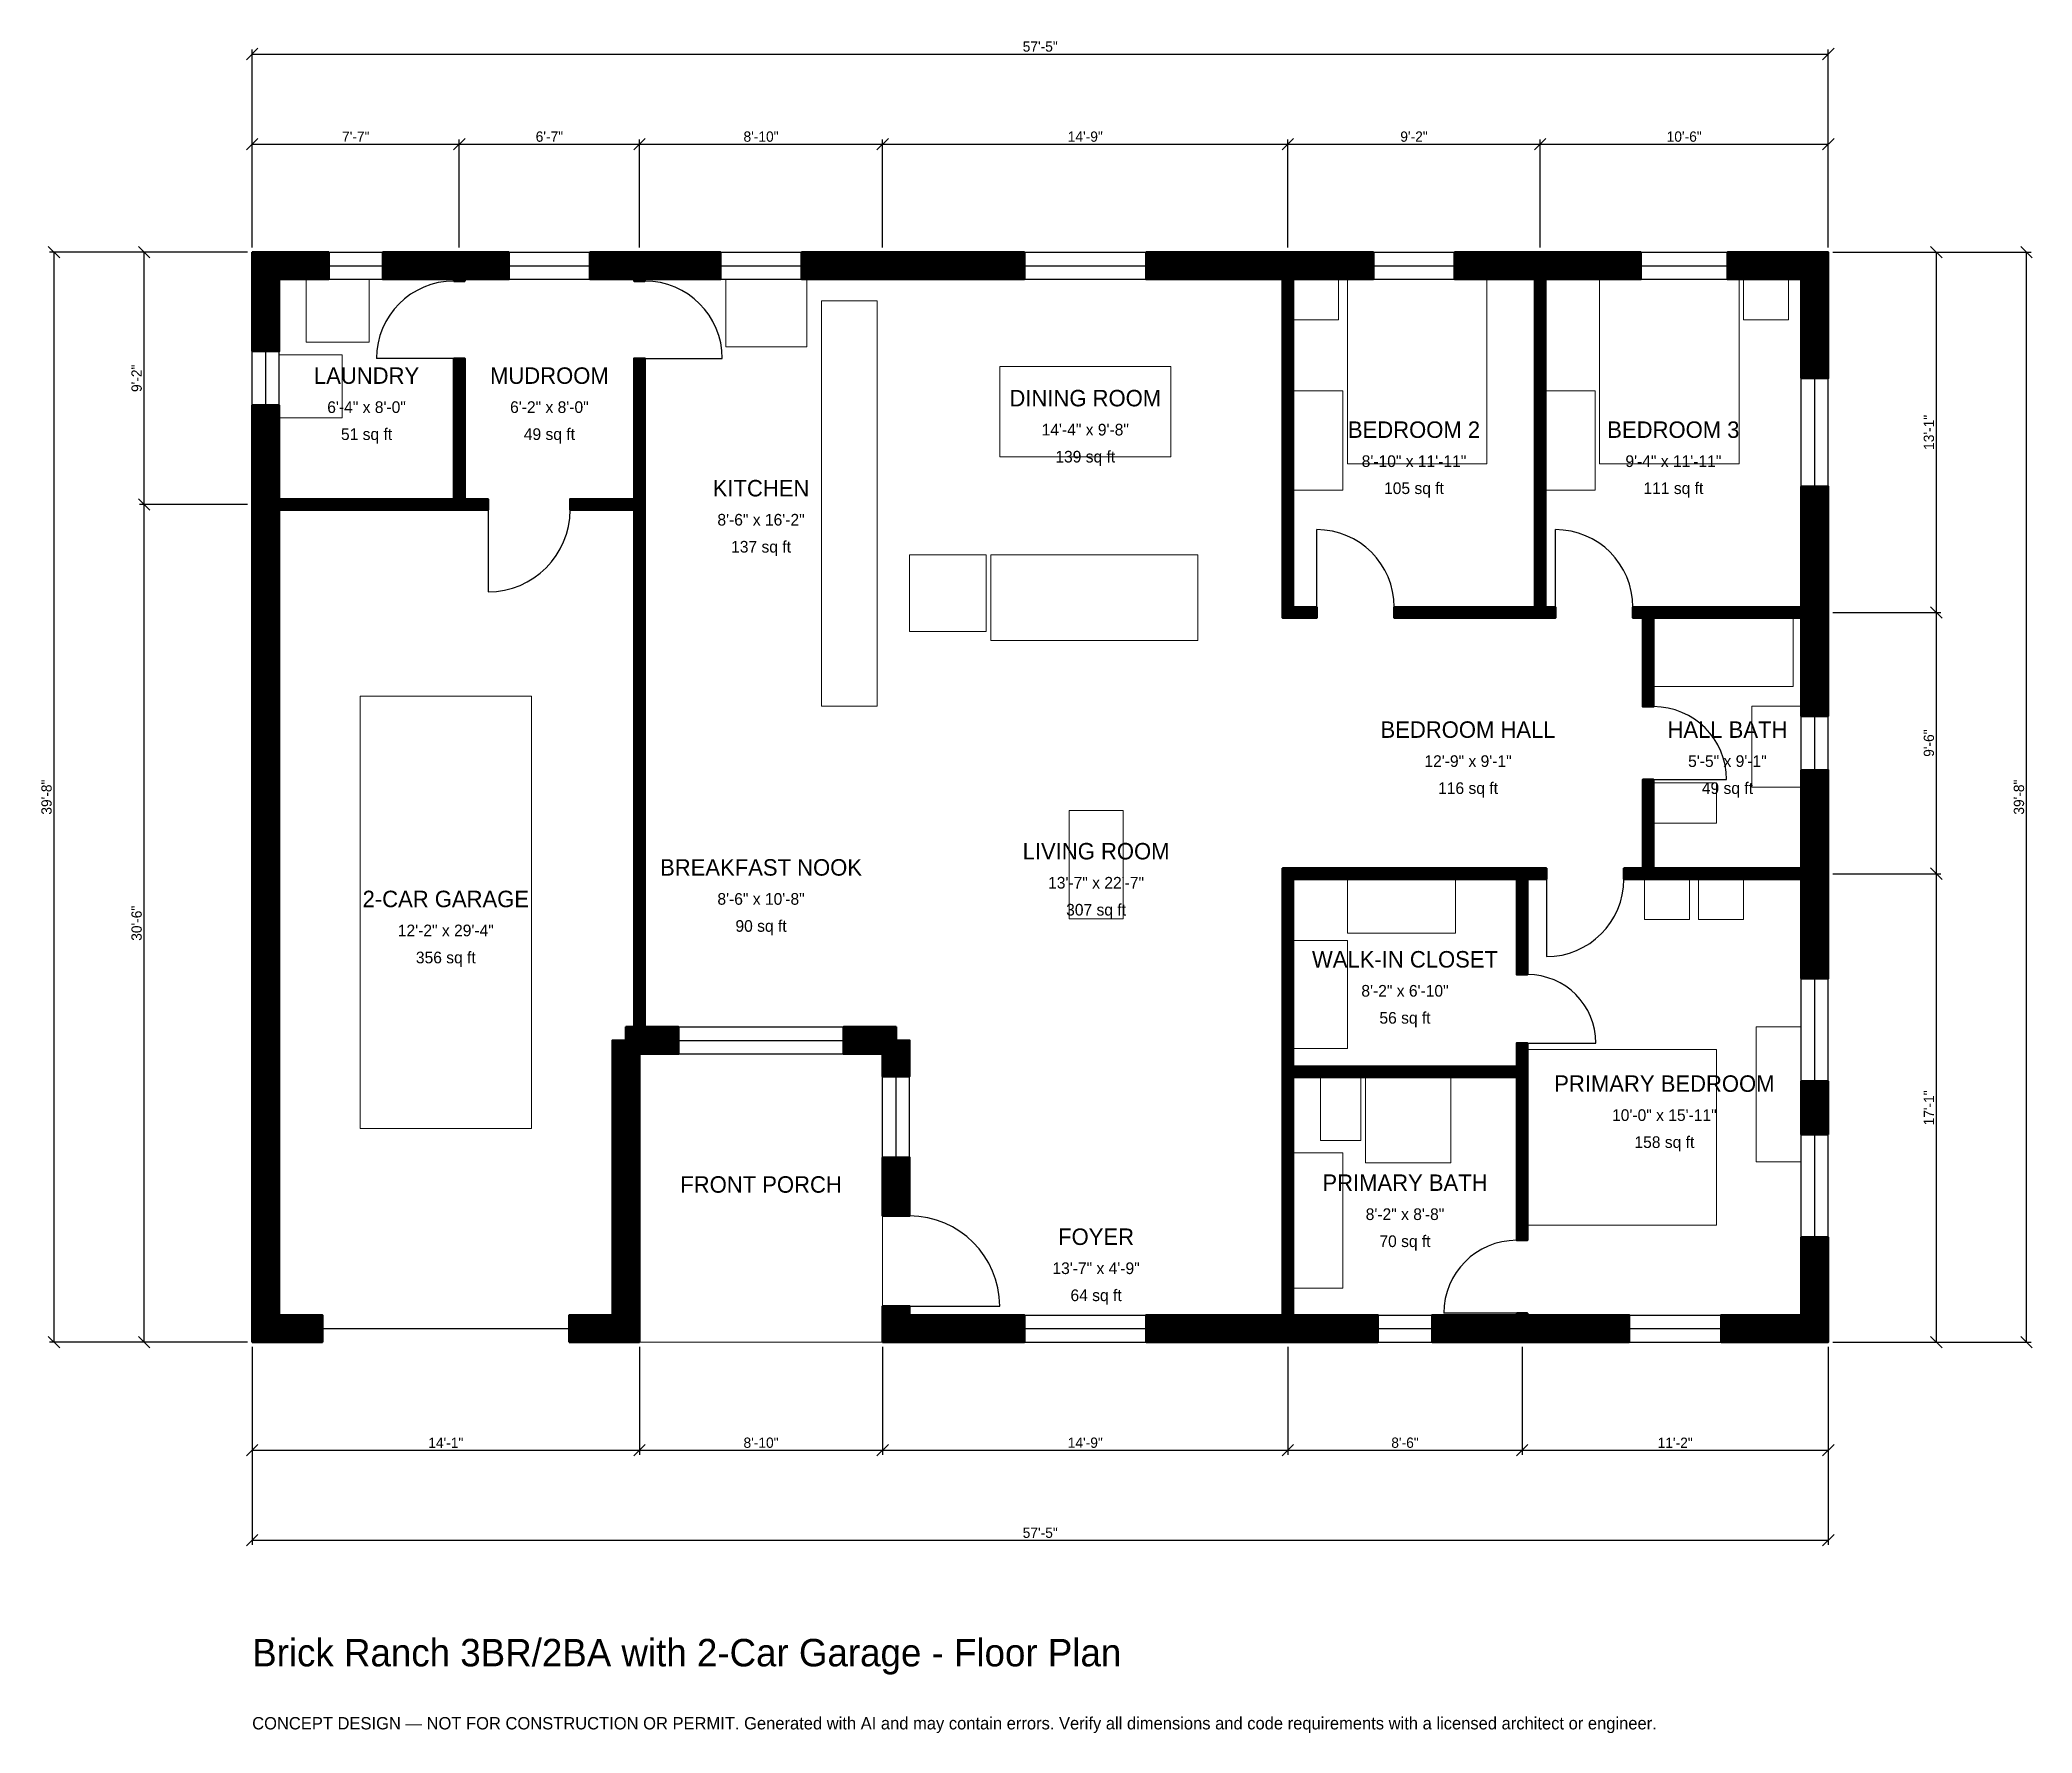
# Model space of a CAD drawing. Header units: inches. Extents: x -93 to 778, y -171 to 569.
import ezdxf
from ezdxf.enums import TextEntityAlignment as Align

# ---------------------------------------------------------------- set-up
doc = ezdxf.new("R2010")
doc.units = ezdxf.units.IN
doc.header["$MEASUREMENT"] = 0
doc.linetypes.add('DASHED', pattern=[0.6, 0.5, -0.1])
for name, color, linetype, lineweight in [('A-ANNO-DIMS', 1, 'Continuous', 13), ('A-ANNO-TEXT', 7, 'Continuous', 18), ('A-AREA-IDEN', 7, 'Continuous', 18), ('A-DOOR', 2, 'Continuous', 25), ('A-FLOR-FIXT', 9, 'Continuous', 13), ('A-FURN', 9, 'Continuous', 13), ('A-GLAZ', 4, 'Continuous', 25), ('A-SITE-PAVE', 8, 'Continuous', 13), ('A-WALL', 7, 'Continuous', 50), ('A-WALL-PATT', 8, 'Continuous', 13)]:
    doc.layers.add(name, color=color, linetype=linetype, lineweight=lineweight)
doc.dimstyles.new('PLAN', dxfattribs={"dimtxt": 4.5, "dimasz": 3, "dimexe": 2, "dimexo": 2, "dimgap": 1, "dimtad": 1, "dimdec": 0, "dimlunit": 4, "dimtsz": 2.5, "dimcen": 2.5, "dimclrd": 1, "dimclre": 1, "dimazin": 3, "dimtfac": 1, "dimtmove": 0, "dimatfit": 3})

msp = doc.modelspace()

# ---------------------------------------------------------------- hatches: boundary and pattern name
at = {"layer": 'A-WALL-PATT'}
h = msp.add_hatch(dxfattribs=at)
h.set_pattern_fill('ANSI31', color=8, scale=0.8)
h.paths.add_polyline_path([(138.5827, 0), (138.5827, 11.811), (157.4803, 11.811), (157.4803, 131.8898), (163.3858, 131.8898), (163.3858, 137.7953), (166.9291, 137.7953), (166.9291, 265.3543), (166.9291, 270.0787), (166.9291, 363.7795), (138.9764, 363.7795), (138.9764, 368.5039), (166.9291, 368.5039), (166.9291, 429.9213), (171.6535, 429.9213), (171.6535, 368.5039), (171.6535, 363.7795), (171.6535, 270.0787), (171.6535, 265.3543), (171.6535, 137.7953), (186.4173, 137.7953), (186.4173, 125.9843), (171.6535, 125.9843), (171.6535, 125.9842), (169.2914, 125.9842), (169.2914, 123.622), (169.2913, 123.622), (169.2913, 11.811), (169.2914, 11.811), (169.2914, 0), (169.2913, 0), (169.2913, 0), (157.4803, 0), (157.4803, 0), (138.5827, 0)])
h.paths.add_polyline_path([(11.811, 0), (11.811, 0), (0, 0), (0, 0), (0, 0), (0, 0), (0, 11.811), (0, 11.811), (0, 360.2362), (0, 363.7795), (0, 363.7795), (0, 368.5039), (0, 368.5039), (0, 372.0472), (0, 409.4488), (11.811, 409.4488), (11.811, 372.0472), (11.811, 368.5039), (88.189, 368.5039), (88.189, 429.9213), (92.9134, 429.9213), (92.9134, 368.5039), (103.1496, 368.5039), (103.1496, 363.7795), (92.9134, 363.7795), (88.189, 363.7795), (11.811, 363.7795), (11.811, 360.2362), (11.811, 11.811), (30.7087, 11.811), (30.7087, 0), (11.811, 0)])
h.paths.add_polyline_path([(0, 464.5669), (0, 464.5669), (0, 476.378), (0, 476.378), (0, 476.378), (0, 476.378), (11.811, 476.378), (11.811, 476.378), (33.4646, 476.378), (33.4646, 464.5669), (11.811, 464.5669), (11.811, 433.0709), (0, 433.0709), (0, 464.5669)])
h.paths.add_polyline_path([(84.6457, 476.378), (88.189, 476.378), (88.189, 476.378), (92.9134, 476.378), (92.9134, 476.378), (96.4567, 476.378), (112.2047, 476.378), (112.2047, 464.5669), (96.4567, 464.5669), (92.9134, 464.5669), (92.9134, 463.7795), (88.189, 463.7795), (88.189, 464.5669), (84.6457, 464.5669), (57.0866, 464.5669), (57.0866, 476.378), (84.6457, 476.378)])
h.paths.add_polyline_path([(166.9291, 476.378), (166.9291, 476.378), (171.6535, 476.378), (171.6535, 476.378), (175.1969, 476.378), (175.1969, 476.378), (204.7244, 476.378), (204.7244, 464.5669), (171.6535, 464.5669), (171.6535, 463.7795), (166.9291, 463.7795), (166.9291, 464.5669), (163.3858, 464.5669), (163.3858, 464.5669), (147.6378, 464.5669), (147.6378, 476.378), (166.9291, 476.378)])
h.paths.add_polyline_path([(269.685, 476.378), (269.685, 476.378), (337.5984, 476.378), (337.5984, 464.5669), (281.4961, 464.5669), (281.4961, 464.5669), (240.1575, 464.5669), (240.1575, 476.378), (269.685, 476.378)])
h.paths.add_polyline_path([(450.3937, 476.378), (450.3937, 476.378), (455.1181, 476.378), (455.1181, 476.378), (458.6614, 476.378), (458.6614, 476.378), (490.1575, 476.378), (490.1575, 464.5669), (455.1181, 464.5669), (455.1181, 348.8189), (455.1181, 344.0945), (455.1181, 321.2598), (465.3543, 321.2598), (465.3543, 316.5354), (455.1181, 316.5354), (450.3937, 316.5354), (450.3937, 321.2598), (450.3937, 344.0945), (450.3937, 348.8189), (450.3937, 464.5669), (446.8504, 464.5669), (446.8504, 464.5669), (390.748, 464.5669), (390.748, 476.378), (450.3937, 476.378)])
h.paths.add_polyline_path([(557.0866, 476.378), (560.6299, 476.378), (560.6299, 476.378), (565.3543, 476.378), (565.3543, 476.378), (568.8976, 476.378), (607.0866, 476.378), (607.0866, 464.5669), (568.8976, 464.5669), (565.3543, 464.5669), (565.3543, 321.2598), (569.685, 321.2598), (569.685, 316.5354), (565.3543, 316.5354), (560.6299, 316.5354), (499.2126, 316.5354), (499.2126, 321.2598), (560.6299, 321.2598), (560.6299, 464.5669), (557.0866, 464.5669), (525.5906, 464.5669), (525.5906, 476.378), (557.0866, 476.378)])
h.paths.add_polyline_path([(677.1654, 476.378), (677.1654, 476.378), (688.9764, 476.378), (688.9764, 476.378), (688.9764, 476.378), (688.9764, 464.5669), (688.9764, 464.5669), (688.9764, 421.2598), (677.1654, 421.2598), (677.1654, 464.5669), (644.8819, 464.5669), (644.8819, 476.378), (677.1654, 476.378)])
h.paths.add_polyline_path([(688.9764, 324.8031), (688.9764, 321.2598), (688.9764, 321.2598), (688.9764, 316.5354), (688.9764, 316.5354), (688.9764, 312.9921), (688.9764, 273.622), (677.1654, 273.622), (677.1654, 312.9921), (677.1654, 316.5354), (612.5984, 316.5354), (612.5984, 277.7559), (607.874, 277.7559), (607.874, 316.5354), (603.5433, 316.5354), (603.5433, 321.2598), (607.874, 321.2598), (612.5984, 321.2598), (677.1654, 321.2598), (677.1654, 324.8031), (677.1654, 374.0157), (688.9764, 374.0157), (688.9764, 324.8031)])
h.paths.add_polyline_path([(688.9764, 210.6299), (688.9764, 207.0866), (688.9764, 207.0866), (688.9764, 202.3622), (688.9764, 202.3622), (688.9764, 198.8189), (688.9764, 158.9239), (677.1654, 158.9239), (677.1654, 198.8189), (677.1654, 202.3622), (612.5984, 202.3622), (607.874, 202.3622), (599.6063, 202.3622), (599.6063, 207.0866), (607.874, 207.0866), (607.874, 245.8661), (612.5984, 245.8661), (612.5984, 207.0866), (677.1654, 207.0866), (677.1654, 210.6299), (677.1654, 250), (688.9764, 250), (688.9764, 210.6299)])
h.paths.add_polyline_path([(688.9764, 90.6824), (677.1654, 90.6824), (677.1654, 114.042), (688.9764, 114.042), (688.9764, 90.6824)])
h.paths.add_polyline_path([(688.9764, 11.811), (688.9764, 11.811), (688.9764, 0), (688.9764, 0), (688.9764, 0), (677.1654, 0), (677.1654, 0), (642.126, 0), (642.126, 11.811), (677.1654, 11.811), (677.1654, 45.8005), (688.9764, 45.8005), (688.9764, 11.811)])
h.paths.add_polyline_path([(561.0236, 0), (557.4803, 0), (557.4803, 0), (552.7559, 0), (552.7559, 0), (549.2126, 0), (515.748, 0), (515.748, 11.811), (549.2126, 11.811), (552.7559, 11.811), (552.7559, 12.5984), (557.4803, 12.5984), (557.4803, 11.811), (561.0236, 11.811), (601.9685, 11.811), (601.9685, 0), (561.0236, 0)])
h.paths.add_polyline_path([(458.6614, 0), (455.1181, 0), (455.1181, 0), (450.3937, 0), (450.3937, 0), (446.8504, 0), (390.748, 0), (390.748, 11.811), (446.8504, 11.811), (450.3937, 11.811), (450.3937, 68.5039), (450.3937, 73.2283), (450.3937, 115.748), (450.3937, 120.4724), (450.3937, 202.3622), (450.3937, 207.0866), (455.1181, 207.0866), (552.7559, 207.0866), (557.4803, 207.0866), (565.748, 207.0866), (565.748, 202.3622), (557.4803, 202.3622), (557.4803, 160.6299), (552.7559, 160.6299), (552.7559, 202.3622), (455.1181, 202.3622), (455.1181, 120.4724), (552.7559, 120.4724), (552.7559, 130.7087), (557.4803, 130.7087), (557.4803, 120.4724), (557.4803, 115.748), (557.4803, 44.4882), (552.7559, 44.4882), (552.7559, 115.748), (455.1181, 115.748), (455.1181, 73.2283), (455.1181, 68.5039), (455.1181, 11.811), (458.6614, 11.811), (492.126, 11.811), (492.126, 0), (458.6614, 0)])
h.paths.add_polyline_path([(287.4016, 0), (287.4016, 0), (275.5906, 0), (275.5906, 0), (275.5905, 0), (275.5905, 11.811), (275.5906, 11.811), (275.5906, 15.748), (287.4016, 15.748), (287.4016, 11.811), (337.5984, 11.811), (337.5984, 0), (287.4016, 0)])
h.paths.add_polyline_path([(275.5906, 64.9606), (275.5906, 76.7717), (275.5906, 80.7087), (287.4016, 80.7087), (287.4016, 76.7717), (287.4016, 64.9606), (287.4016, 55.1181), (275.5906, 55.1181), (275.5906, 64.9606)])
h.paths.add_polyline_path([(275.5906, 125.9843), (258.4646, 125.9843), (258.4646, 137.7953), (281.4961, 137.7953), (281.4961, 131.8898), (287.4016, 131.8898), (287.4016, 116.1417), (275.5906, 116.1417), (275.5906, 125.9843)])

# ---------------------------------------------------------------- linework, layer by layer
at = {"layer": 'A-DOOR'}
for p, q in [((88.189, 429.9213), (54.3307, 429.9213)), ((171.6535, 429.9213), (205.5118, 429.9213)), ((103.1496, 363.7795), (103.1496, 327.9528)), ((465.3543, 321.2598), (465.3543, 355.1181)), ((569.685, 321.2598), (569.685, 355.1181)), ((612.5984, 245.8661), (644.4882, 245.8661)), ((565.748, 202.3622), (565.748, 168.5039)), ((557.4803, 130.7087), (587.4016, 130.7087)), ((287.4016, 15.748), (326.7717, 15.748)), ((552.7559, 12.5984), (520.8661, 12.5984))]:
    msp.add_line(p, q, dxfattribs=at)
at = {"layer": 'A-DOOR', "linetype": 'DASHED'}
msp.add_line((30.7087, 5.9055), (138.5827, 5.9055), dxfattribs=at)
at = {"layer": 'A-DOOR'}
for centre, radius, start, end in [((88.189, 429.9213), 33.8583, 90, 180), ((171.6535, 429.9213), 33.8583, 0, 90), ((103.1496, 363.7795), 35.8268, 270, 360), ((465.3543, 321.2598), 33.8583, 0, 90), ((569.685, 321.2598), 33.8583, 0, 90), ((612.5984, 245.8661), 31.8898, 0, 90), ((565.748, 202.3622), 33.8583, 270, 360), ((557.4803, 130.7087), 29.9213, 0, 90), ((287.4016, 15.748), 39.3701, 0, 90), ((552.7559, 12.5984), 31.8898, 90, 180)]:
    msp.add_arc(centre, radius, start, end, dxfattribs=at)
at = {"layer": 'A-FLOR-FIXT'}
for points in [[(248.8189, 277.9528), (273.2283, 277.9528), (273.2283, 455.1181), (248.8189, 455.1181)], [(612.5984, 286.6142), (673.622, 286.6142), (673.622, 316.5354), (612.5984, 316.5354)], [(655.5118, 242.5197), (677.1654, 242.5197), (677.1654, 277.9528), (655.5118, 277.9528)], [(612.5984, 226.7717), (640.1575, 226.7717), (640.1575, 244.4882), (612.5984, 244.4882)], [(466.9291, 88.189), (484.6457, 88.189), (484.6457, 115.748), (466.9291, 115.748)], [(486.6142, 78.3465), (524.0157, 78.3465), (524.0157, 115.748), (486.6142, 115.748)], [(455.1181, 23.622), (476.7717, 23.622), (476.7717, 82.6772), (455.1181, 82.6772)]]:
    msp.add_lwpolyline(points, close=True, dxfattribs=at)
at = {"layer": 'A-FURN'}
for points in [[(23.622, 437.0079), (51.1811, 437.0079), (51.1811, 464.5669), (23.622, 464.5669)], [(207.0866, 435.0394), (242.5197, 435.0394), (242.5197, 464.5669), (207.0866, 464.5669)], [(455.1181, 446.8504), (474.8031, 446.8504), (474.8031, 464.5669), (455.1181, 464.5669)], [(478.7402, 383.8583), (539.7638, 383.8583), (539.7638, 464.5669), (478.7402, 464.5669)], [(588.9764, 383.8583), (650, 383.8583), (650, 464.5669), (588.9764, 464.5669)], [(651.9685, 446.8504), (671.6535, 446.8504), (671.6535, 464.5669), (651.9685, 464.5669)], [(11.811, 403.937), (39.3701, 403.937), (39.3701, 431.4961), (11.811, 431.4961)], [(326.7717, 387.0079), (401.5748, 387.0079), (401.5748, 426.378), (326.7717, 426.378)], [(455.1181, 372.4409), (476.7717, 372.4409), (476.7717, 415.748), (455.1181, 415.748)], [(565.3543, 372.4409), (587.0079, 372.4409), (587.0079, 415.748), (565.3543, 415.748)], [(287.4016, 310.6299), (320.8661, 310.6299), (320.8661, 344.0945), (287.4016, 344.0945)], [(322.8346, 306.6929), (413.3858, 306.6929), (413.3858, 344.0945), (322.8346, 344.0945)], [(47.2441, 93.3071), (122.0472, 93.3071), (122.0472, 282.2835), (47.2441, 282.2835)], [(357.0866, 185.0394), (380.7087, 185.0394), (380.7087, 232.2835), (357.0866, 232.2835)], [(478.7402, 178.7402), (525.9843, 178.7402), (525.9843, 202.3622), (478.7402, 202.3622)], [(608.6614, 184.6457), (628.3465, 184.6457), (628.3465, 202.3622), (608.6614, 202.3622)], [(632.2835, 184.6457), (651.9685, 184.6457), (651.9685, 202.3622), (632.2835, 202.3622)], [(455.1181, 128.3465), (478.7402, 128.3465), (478.7402, 175.5906), (455.1181, 175.5906)], [(657.4803, 78.7402), (677.1654, 78.7402), (677.1654, 137.7953), (657.4803, 137.7953)], [(557.4803, 51.1811), (640.1575, 51.1811), (640.1575, 127.9528), (557.4803, 127.9528)]]:
    msp.add_lwpolyline(points, close=True, dxfattribs=at)
at = {"layer": 'A-GLAZ'}
for p, q in [((33.4646, 476.378), (57.0866, 476.378)), ((33.4646, 470.4724), (57.0866, 470.4724)), ((112.2047, 476.378), (147.6378, 476.378)), ((112.2047, 470.4724), (147.6378, 470.4724)), ((204.7244, 476.378), (240.1575, 476.378)), ((204.7244, 470.4724), (240.1575, 470.4724)), ((337.5984, 476.378), (390.748, 476.378)), ((337.5984, 470.4724), (390.748, 470.4724)), ((490.1575, 476.378), (525.5906, 476.378)), ((490.1575, 470.4724), (525.5906, 470.4724)), ((607.0866, 476.378), (644.8819, 476.378)), ((607.0866, 470.4724), (644.8819, 470.4724)), ((33.4646, 464.5669), (57.0866, 464.5669)), ((112.2047, 464.5669), (147.6378, 464.5669)), ((204.7244, 464.5669), (240.1575, 464.5669)), ((337.5984, 464.5669), (390.748, 464.5669)), ((490.1575, 464.5669), (525.5906, 464.5669)), ((607.0866, 464.5669), (644.8819, 464.5669)), ((0, 409.4488), (0, 433.0709)), ((5.9055, 409.4488), (5.9055, 433.0709)), ((11.811, 409.4488), (11.811, 433.0709)), ((677.1654, 374.0157), (677.1654, 421.2598)), ((683.0709, 374.0157), (683.0709, 421.2598)), ((688.9764, 374.0157), (688.9764, 421.2598)), ((677.1654, 250), (677.1654, 273.622)), ((683.0709, 250), (683.0709, 273.622)), ((688.9764, 250), (688.9764, 273.622)), ((677.1654, 114.042), (677.1654, 158.9239)), ((683.0709, 114.042), (683.0709, 158.9239)), ((688.9764, 114.042), (688.9764, 158.9239)), ((186.4173, 137.7953), (258.4646, 137.7953)), ((186.4173, 131.8898), (258.4646, 131.8898)), ((186.4173, 125.9843), (258.4646, 125.9843)), ((275.5906, 80.7087), (275.5906, 116.1417)), ((281.4961, 80.7087), (281.4961, 116.1417)), ((287.4016, 80.7087), (287.4016, 116.1417)), ((677.1654, 45.8005), (677.1654, 90.6824)), ((683.0709, 45.8005), (683.0709, 90.6824)), ((688.9764, 45.8005), (688.9764, 90.6824)), ((337.5984, 11.811), (390.748, 11.811)), ((492.126, 11.811), (515.748, 11.811)), ((601.9685, 11.811), (642.126, 11.811)), ((337.5984, 5.9055), (390.748, 5.9055)), ((337.5984, 0), (390.748, 0)), ((492.126, 5.9055), (515.748, 5.9055)), ((492.126, 0), (515.748, 0)), ((601.9685, 5.9055), (642.126, 5.9055)), ((601.9685, 0), (642.126, 0))]:
    msp.add_line(p, q, dxfattribs=at)
at = {"layer": 'A-SITE-PAVE', "linetype": 'DASHED'}
msp.add_lwpolyline([(169.2913, 0), (275.5906, 0), (275.5906, 125.9843), (169.2913, 125.9843)], close=True, dxfattribs=at)
at = {"layer": 'A-WALL'}
for points in [[(0, 464.5669), (0, 464.5669), (0, 476.378), (0, 476.378), (0, 476.378), (0, 476.378), (11.811, 476.378), (11.811, 476.378), (33.4646, 476.378), (33.4646, 464.5669), (11.811, 464.5669), (11.811, 433.0709), (0, 433.0709), (0, 464.5669)], [(84.6457, 476.378), (88.189, 476.378), (88.189, 476.378), (92.9134, 476.378), (92.9134, 476.378), (96.4567, 476.378), (112.2047, 476.378), (112.2047, 464.5669), (96.4567, 464.5669), (92.9134, 464.5669), (92.9134, 463.7795), (88.189, 463.7795), (88.189, 464.5669), (84.6457, 464.5669), (57.0866, 464.5669), (57.0866, 476.378), (84.6457, 476.378)], [(166.9291, 476.378), (166.9291, 476.378), (171.6535, 476.378), (171.6535, 476.378), (175.1969, 476.378), (175.1969, 476.378), (204.7244, 476.378), (204.7244, 464.5669), (171.6535, 464.5669), (171.6535, 463.7795), (166.9291, 463.7795), (166.9291, 464.5669), (163.3858, 464.5669), (163.3858, 464.5669), (147.6378, 464.5669), (147.6378, 476.378), (166.9291, 476.378)], [(269.685, 476.378), (269.685, 476.378), (337.5984, 476.378), (337.5984, 464.5669), (281.4961, 464.5669), (281.4961, 464.5669), (240.1575, 464.5669), (240.1575, 476.378), (269.685, 476.378)], [(450.3937, 476.378), (450.3937, 476.378), (455.1181, 476.378), (455.1181, 476.378), (458.6614, 476.378), (458.6614, 476.378), (490.1575, 476.378), (490.1575, 464.5669), (455.1181, 464.5669), (455.1181, 348.8189), (455.1181, 344.0945), (455.1181, 321.2598), (465.3543, 321.2598), (465.3543, 316.5354), (455.1181, 316.5354), (450.3937, 316.5354), (450.3937, 321.2598), (450.3937, 344.0945), (450.3937, 348.8189), (450.3937, 464.5669), (446.8504, 464.5669), (446.8504, 464.5669), (390.748, 464.5669), (390.748, 476.378), (450.3937, 476.378)], [(557.0866, 476.378), (560.6299, 476.378), (560.6299, 476.378), (565.3543, 476.378), (565.3543, 476.378), (568.8976, 476.378), (607.0866, 476.378), (607.0866, 464.5669), (568.8976, 464.5669), (565.3543, 464.5669), (565.3543, 321.2598), (569.685, 321.2598), (569.685, 316.5354), (565.3543, 316.5354), (560.6299, 316.5354), (499.2126, 316.5354), (499.2126, 321.2598), (560.6299, 321.2598), (560.6299, 464.5669), (557.0866, 464.5669), (525.5906, 464.5669), (525.5906, 476.378), (557.0866, 476.378)], [(677.1654, 476.378), (677.1654, 476.378), (688.9764, 476.378), (688.9764, 476.378), (688.9764, 476.378), (688.9764, 464.5669), (688.9764, 464.5669), (688.9764, 421.2598), (677.1654, 421.2598), (677.1654, 464.5669), (644.8819, 464.5669), (644.8819, 476.378), (677.1654, 476.378)], [(11.811, 0), (11.811, 0), (0, 0), (0, 0), (0, 0), (0, 0), (0, 11.811), (0, 11.811), (0, 360.2362), (0, 363.7795), (0, 363.7795), (0, 368.5039), (0, 368.5039), (0, 372.0472), (0, 409.4488), (11.811, 409.4488), (11.811, 372.0472), (11.811, 368.5039), (88.189, 368.5039), (88.189, 429.9213), (92.9134, 429.9213), (92.9134, 368.5039), (103.1496, 368.5039), (103.1496, 363.7795), (92.9134, 363.7795), (88.189, 363.7795), (11.811, 363.7795), (11.811, 360.2362), (11.811, 11.811), (30.7087, 11.811), (30.7087, 0), (11.811, 0)], [(138.5827, 0), (138.5827, 11.811), (157.4803, 11.811), (157.4803, 131.8898), (163.3858, 131.8898), (163.3858, 137.7953), (166.9291, 137.7953), (166.9291, 265.3543), (166.9291, 270.0787), (166.9291, 363.7795), (138.9764, 363.7795), (138.9764, 368.5039), (166.9291, 368.5039), (166.9291, 429.9213), (171.6535, 429.9213), (171.6535, 368.5039), (171.6535, 363.7795), (171.6535, 270.0787), (171.6535, 265.3543), (171.6535, 137.7953), (186.4173, 137.7953), (186.4173, 125.9843), (171.6535, 125.9843), (171.6535, 125.9842), (169.2914, 125.9842), (169.2914, 123.622), (169.2913, 123.622), (169.2913, 11.811), (169.2914, 11.811), (169.2914, 0), (169.2913, 0), (169.2913, 0), (157.4803, 0), (157.4803, 0), (138.5827, 0)], [(688.9764, 324.8031), (688.9764, 321.2598), (688.9764, 321.2598), (688.9764, 316.5354), (688.9764, 316.5354), (688.9764, 312.9921), (688.9764, 273.622), (677.1654, 273.622), (677.1654, 312.9921), (677.1654, 316.5354), (612.5984, 316.5354), (612.5984, 277.7559), (607.874, 277.7559), (607.874, 316.5354), (603.5433, 316.5354), (603.5433, 321.2598), (607.874, 321.2598), (612.5984, 321.2598), (677.1654, 321.2598), (677.1654, 324.8031), (677.1654, 374.0157), (688.9764, 374.0157), (688.9764, 324.8031)], [(688.9764, 210.6299), (688.9764, 207.0866), (688.9764, 207.0866), (688.9764, 202.3622), (688.9764, 202.3622), (688.9764, 198.8189), (688.9764, 158.9239), (677.1654, 158.9239), (677.1654, 198.8189), (677.1654, 202.3622), (612.5984, 202.3622), (607.874, 202.3622), (599.6063, 202.3622), (599.6063, 207.0866), (607.874, 207.0866), (607.874, 245.8661), (612.5984, 245.8661), (612.5984, 207.0866), (677.1654, 207.0866), (677.1654, 210.6299), (677.1654, 250), (688.9764, 250), (688.9764, 210.6299)], [(458.6614, 0), (455.1181, 0), (455.1181, 0), (450.3937, 0), (450.3937, 0), (446.8504, 0), (390.748, 0), (390.748, 11.811), (446.8504, 11.811), (450.3937, 11.811), (450.3937, 68.5039), (450.3937, 73.2283), (450.3937, 115.748), (450.3937, 120.4724), (450.3937, 202.3622), (450.3937, 207.0866), (455.1181, 207.0866), (552.7559, 207.0866), (557.4803, 207.0866), (565.748, 207.0866), (565.748, 202.3622), (557.4803, 202.3622), (557.4803, 160.6299), (552.7559, 160.6299), (552.7559, 202.3622), (455.1181, 202.3622), (455.1181, 120.4724), (552.7559, 120.4724), (552.7559, 130.7087), (557.4803, 130.7087), (557.4803, 120.4724), (557.4803, 115.748), (557.4803, 44.4882), (552.7559, 44.4882), (552.7559, 115.748), (455.1181, 115.748), (455.1181, 73.2283), (455.1181, 68.5039), (455.1181, 11.811), (458.6614, 11.811), (492.126, 11.811), (492.126, 0), (458.6614, 0)], [(275.5906, 125.9843), (258.4646, 125.9843), (258.4646, 137.7953), (281.4961, 137.7953), (281.4961, 131.8898), (287.4016, 131.8898), (287.4016, 116.1417), (275.5906, 116.1417), (275.5906, 125.9843)], [(688.9764, 90.6824), (677.1654, 90.6824), (677.1654, 114.042), (688.9764, 114.042), (688.9764, 90.6824)], [(275.5906, 64.9606), (275.5906, 76.7717), (275.5906, 80.7087), (287.4016, 80.7087), (287.4016, 76.7717), (287.4016, 64.9606), (287.4016, 55.1181), (275.5906, 55.1181), (275.5906, 64.9606)], [(688.9764, 11.811), (688.9764, 11.811), (688.9764, 0), (688.9764, 0), (688.9764, 0), (677.1654, 0), (677.1654, 0), (642.126, 0), (642.126, 11.811), (677.1654, 11.811), (677.1654, 45.8005), (688.9764, 45.8005), (688.9764, 11.811)], [(287.4016, 0), (287.4016, 0), (275.5906, 0), (275.5906, 0), (275.5905, 0), (275.5905, 11.811), (275.5906, 11.811), (275.5906, 15.748), (287.4016, 15.748), (287.4016, 11.811), (337.5984, 11.811), (337.5984, 0), (287.4016, 0)], [(561.0236, 0), (557.4803, 0), (557.4803, 0), (552.7559, 0), (552.7559, 0), (549.2126, 0), (515.748, 0), (515.748, 11.811), (549.2126, 11.811), (552.7559, 11.811), (552.7559, 12.5984), (557.4803, 12.5984), (557.4803, 11.811), (561.0236, 11.811), (601.9685, 11.811), (601.9685, 0), (561.0236, 0)]]:
    msp.add_lwpolyline(points, close=True, dxfattribs=at)

# ---------------------------------------------------------------- texts
at = {"layer": 'A-ANNO-TEXT'}
for s, height, p in [('Brick Ranch 3BR/2BA with 2-Car Garage - Floor Plan', 12, (0, -141.7323)), ('CONCEPT DESIGN — NOT FOR CONSTRUCTION OR PERMIT. Generated with AI and may contain errors. Verify all dimensions and code requirements with a licensed architect or engineer.', 5.4, (0, -169.2913))]:
    msp.add_text(s, height=height, dxfattribs=at).set_placement(p)
at = {"layer": 'A-AREA-IDEN'}
for s, height, p in [('LAUNDRY', 7.2, (50, 422.4409)), ('MUDROOM', 7.2, (129.9213, 422.4409)), ('6\'-4" x 8\'-0"', 5.1, (50, 408.6614)), ('6\'-2" x 8\'-0"', 5.1, (129.9213, 408.6614)), ('DINING ROOM', 7.2, (364.1732, 412.5984)), ('14\'-4" x 9\'-8"', 5.1, (364.1732, 398.8189)), ('BEDROOM 2', 7.2, (507.874, 398.8189)), ('BEDROOM 3', 7.2, (621.2598, 398.8189)), ('51 sq ft', 5.1, (50, 396.8504)), ('49 sq ft', 5.1, (129.9213, 396.8504)), ('139 sq ft', 5.1, (364.1732, 387.0079)), ('8\'-10" x 11\'-11"', 5.1, (507.874, 385.0394)), ('9\'-4" x 11\'-11"', 5.1, (621.2598, 385.0394)), ('KITCHEN', 7.2, (222.4409, 373.2283)), ('105 sq ft', 5.1, (507.874, 373.2283)), ('111 sq ft', 5.1, (621.2598, 373.2283)), ('8\'-6" x 16\'-2"', 5.1, (222.4409, 359.4488)), ('137 sq ft', 5.1, (222.4409, 347.6378)), ('BEDROOM HALL', 7.2, (531.4961, 267.7165)), ('HALL BATH', 7.2, (644.8819, 267.7165)), ('12\'-9" x 9\'-1"', 5.1, (531.4961, 253.937)), ('5\'-5" x 9\'-1"', 5.1, (644.8819, 253.937)), ('116 sq ft', 5.1, (531.4961, 242.126)), ('49 sq ft', 5.1, (644.8819, 242.126)), ('LIVING ROOM', 7.2, (368.8976, 214.5669)), ('BREAKFAST NOOK', 7.2, (222.4409, 207.4803)), ('13\'-7" x 22\'-7"', 5.1, (368.8976, 200.7874)), ('2-CAR GARAGE', 7.2, (84.6457, 193.7008)), ('8\'-6" x 10\'-8"', 5.1, (222.4409, 193.7008)), ('307 sq ft', 5.1, (368.8976, 188.9764)), ('90 sq ft', 5.1, (222.4409, 181.8898)), ('12\'-2" x 29\'-4"', 5.1, (84.6457, 179.9213)), ('356 sq ft', 5.1, (84.6457, 168.1102)), ('WALK-IN CLOSET', 7.2, (503.937, 167.3228)), ('8\'-2" x 6\'-10"', 5.1, (503.937, 153.5433)), ('56 sq ft', 5.1, (503.937, 141.7323)), ('PRIMARY BEDROOM', 7.2, (617.3228, 112.9921)), ('10\'-0" x 15\'-11"', 5.1, (617.3228, 99.2126)), ('158 sq ft', 5.1, (617.3228, 87.4016)), ('FRONT PORCH', 7.2, (222.4409, 68.8976)), ('PRIMARY BATH', 7.2, (503.937, 69.685)), ('8\'-2" x 8\'-8"', 5.1, (503.937, 55.9055)), ('FOYER', 7.2, (368.8976, 46.063)), ('70 sq ft', 5.1, (503.937, 44.0945)), ('13\'-7" x 4\'-9"', 5.1, (368.8976, 32.2835)), ('64 sq ft', 5.1, (368.8976, 20.4724))]:
    msp.add_text(s, height=height, dxfattribs=at).set_placement(p, align=Align.MIDDLE_CENTER)

# ---------------------------------------------------------------- dimensions: what is measured, and where the dimension line sits
at = {"layer": 'A-ANNO-DIMS'}
for base, p1, p2, text in [((0, 562.9921), (0, 476.378), (688.9764, 476.378), '57\'-5"'), ((0, 523.622), (0, 476.378), (90.5512, 476.378), '7\'-7"'), ((90.5512, 523.622), (90.5512, 476.378), (169.2913, 476.378), '6\'-7"'), ((169.2913, 523.622), (169.2913, 476.378), (275.5906, 476.378), '8\'-10"'), ((275.5906, 523.622), (275.5906, 476.378), (452.7559, 476.378), '14\'-9"'), ((452.7559, 523.622), (452.7559, 476.378), (562.9921, 476.378), '9\'-2"'), ((562.9921, 523.622), (562.9921, 476.378), (688.9764, 476.378), '10\'-6"'), ((0, -47.2441), (0, 0), (169.2913, 0), '14\'-1"'), ((0, -86.6142), (0, 0), (688.9764, 0), '57\'-5"'), ((169.2913, -47.2441), (169.2913, 0), (275.5906, 0), '8\'-10"'), ((275.5906, -47.2441), (275.5906, 0), (452.7559, 0), '14\'-9"'), ((452.7559, -47.2441), (452.7559, 0), (555.1181, 0), '8\'-6"'), ((555.1181, -47.2441), (555.1181, 0), (688.9764, 0), '11\'-2"')]:
    msp.add_linear_dim(base=base, p1=p1, p2=p2, text=text, dimstyle='PLAN', dxfattribs=at).render()
for base, p1, p2, text in [((-86.6142, 0), (0, 0), (0, 476.378), '39\'-8"'), ((-47.2441, 366.1417), (0, 366.1417), (0, 476.378), '9\'-2"'), ((736.2205, 318.8976), (688.9764, 318.8976), (688.9764, 476.378), '13\'-1"'), ((775.5906, 0), (688.9764, 0), (688.9764, 476.378), '39\'-8"'), ((-47.2441, 0), (0, 0), (0, 366.1417), '30\'-6"'), ((736.2205, 204.7244), (688.9764, 204.7244), (688.9764, 318.8976), '9\'-6"'), ((736.2205, 0), (688.9764, 0), (688.9764, 204.7244), '17\'-1"')]:
    msp.add_linear_dim(base=base, p1=p1, p2=p2, angle=90, text=text, dimstyle='PLAN', dxfattribs=at).render()

doc.saveas('drawing.dxf')
